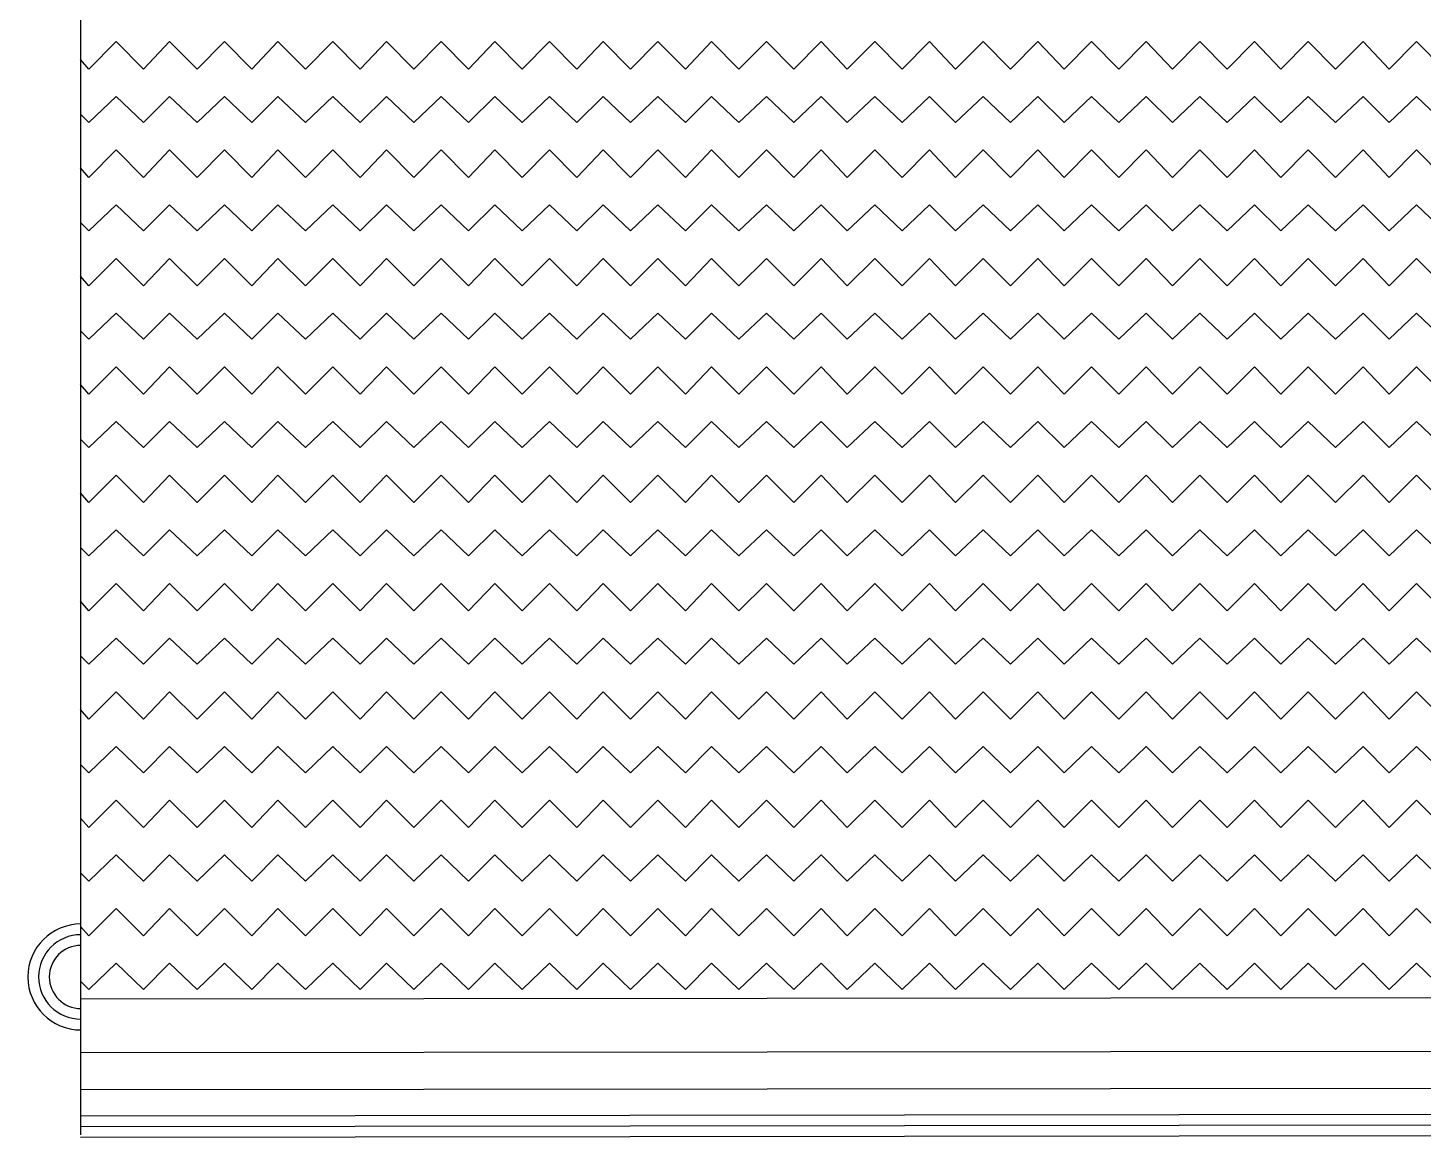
# Model space of a CAD drawing. Header units: millimetres. Extents: x 43 to 258, y 87 to 343.
# Drawn here: x 213.35 to 225.74, y 280.42 to 290.27 of the extents above; entities that cross this region are included whole.
import ezdxf

# ---------------------------------------------------------------- set-up
doc = ezdxf.new("R2010")
doc.units = ezdxf.units.MM
doc.header["$MEASUREMENT"] = 0
doc.layers.get('0').update_dxf_attribs({"linetype": 'CONTINUOUS'})

msp = doc.modelspace()

# ---------------------------------------------------------------- linework, layer by layer
at = {"color": 0, "linetype": 'Continuous', "lineweight": 25, "true_color": 0x950000}
for p, q in [((213.812, 299.731), (213.812, 280.437)), ((213.812, 281.644), (233.422, 281.665)), ((213.812, 281.167), (233.422, 281.189)), ((213.812, 280.839), (233.422, 280.86)), ((213.812, 280.606), (233.422, 280.628)), ((213.812, 280.511), (233.422, 280.532)), ((213.812, 280.416), (233.422, 280.437))]:
    msp.add_line(p, q, dxfattribs=at)
at = {"color": 0, "linetype": 'Continuous', "lineweight": 25, "true_color": 0x000008}
for p, q in [((214.129, 290.153), (213.886, 289.909)), ((214.372, 289.909), (214.129, 290.153)), ((214.605, 290.153), (214.372, 289.909)), ((214.849, 289.909), (214.605, 290.153)), ((215.092, 290.153), (214.849, 289.909)), ((215.336, 289.909), (215.092, 290.153)), ((215.568, 290.153), (215.336, 289.909)), ((215.812, 289.909), (215.568, 290.153)), ((216.055, 290.153), (215.812, 289.909)), ((216.299, 289.909), (216.055, 290.153)), ((216.531, 290.153), (216.299, 289.909)), ((216.775, 289.909), (216.531, 290.153)), ((217.018, 290.153), (216.775, 289.909)), ((217.262, 289.909), (217.018, 290.153)), ((217.495, 290.153), (217.262, 289.909)), ((217.738, 289.909), (217.495, 290.153)), ((217.981, 290.153), (217.738, 289.909)), ((218.225, 289.909), (217.981, 290.153)), ((218.458, 290.153), (218.225, 289.909)), ((218.701, 289.909), (218.458, 290.153)), ((218.944, 290.153), (218.701, 289.909)), ((219.188, 289.909), (218.944, 290.153)), ((219.421, 290.153), (219.188, 289.909)), ((219.664, 289.909), (219.421, 290.153)), ((219.908, 290.153), (219.664, 289.909)), ((220.151, 289.909), (219.908, 290.153)), ((220.394, 290.153), (220.151, 289.909)), ((220.627, 289.909), (220.394, 290.153)), ((220.871, 290.153), (220.627, 289.909)), ((221.114, 289.909), (220.871, 290.153)), ((221.357, 290.153), (221.114, 289.909)), ((221.59, 289.909), (221.357, 290.153)), ((221.834, 290.153), (221.59, 289.909)), ((222.077, 289.909), (221.834, 290.153)), ((222.321, 290.153), (222.077, 289.909)), ((222.553, 289.909), (222.321, 290.153)), ((222.797, 290.153), (222.553, 289.909)), ((223.04, 289.909), (222.797, 290.153)), ((223.284, 290.153), (223.04, 289.909)), ((223.516, 289.909), (223.284, 290.153)), ((223.76, 290.153), (223.516, 289.909)), ((224.003, 289.909), (223.76, 290.153)), ((224.247, 290.153), (224.003, 289.909)), ((224.48, 289.909), (224.247, 290.153)), ((224.723, 290.153), (224.48, 289.909)), ((224.966, 289.909), (224.723, 290.153)), ((225.21, 290.153), (224.966, 289.909)), ((225.443, 289.909), (225.21, 290.153)), ((225.686, 290.153), (225.443, 289.909)), ((225.929, 289.909), (225.686, 290.153)), ((213.886, 289.909), (213.812, 289.994)), ((214.129, 289.666), (213.886, 289.433)), ((214.372, 289.433), (214.129, 289.666)), ((214.605, 289.666), (214.372, 289.433)), ((214.849, 289.433), (214.605, 289.666)), ((215.092, 289.666), (214.849, 289.433)), ((215.336, 289.433), (215.092, 289.666)), ((215.568, 289.666), (215.336, 289.433)), ((215.812, 289.433), (215.568, 289.666)), ((216.055, 289.666), (215.812, 289.433)), ((216.299, 289.433), (216.055, 289.666)), ((216.531, 289.666), (216.299, 289.433)), ((216.775, 289.433), (216.531, 289.666)), ((217.018, 289.666), (216.775, 289.433)), ((217.262, 289.433), (217.018, 289.666)), ((217.495, 289.666), (217.262, 289.433)), ((217.738, 289.433), (217.495, 289.666)), ((217.981, 289.666), (217.738, 289.433)), ((218.225, 289.433), (217.981, 289.666)), ((218.458, 289.666), (218.225, 289.433)), ((218.701, 289.433), (218.458, 289.666)), ((218.944, 289.666), (218.701, 289.433)), ((219.188, 289.433), (218.944, 289.666)), ((219.421, 289.666), (219.188, 289.433)), ((219.664, 289.433), (219.421, 289.666)), ((219.908, 289.666), (219.664, 289.433)), ((220.151, 289.433), (219.908, 289.666)), ((220.394, 289.666), (220.151, 289.433)), ((220.627, 289.433), (220.394, 289.666)), ((220.871, 289.666), (220.627, 289.433)), ((221.114, 289.433), (220.871, 289.666)), ((221.357, 289.666), (221.114, 289.433)), ((221.59, 289.433), (221.357, 289.666)), ((221.834, 289.666), (221.59, 289.433)), ((222.077, 289.433), (221.834, 289.666)), ((222.321, 289.666), (222.077, 289.433)), ((222.553, 289.433), (222.321, 289.666)), ((222.797, 289.666), (222.553, 289.433)), ((223.04, 289.433), (222.797, 289.666)), ((223.284, 289.666), (223.04, 289.433)), ((223.516, 289.433), (223.284, 289.666)), ((223.76, 289.666), (223.516, 289.433)), ((224.003, 289.433), (223.76, 289.666)), ((224.247, 289.666), (224.003, 289.433)), ((224.48, 289.433), (224.247, 289.666)), ((224.723, 289.666), (224.48, 289.433)), ((224.966, 289.433), (224.723, 289.666)), ((225.21, 289.666), (224.966, 289.433)), ((225.443, 289.433), (225.21, 289.666)), ((225.686, 289.666), (225.443, 289.433)), ((225.929, 289.433), (225.686, 289.666)), ((213.886, 289.433), (213.812, 289.507)), ((214.129, 289.19), (213.886, 288.946)), ((214.372, 288.946), (214.129, 289.19)), ((214.605, 289.19), (214.372, 288.946)), ((214.849, 288.946), (214.605, 289.19)), ((215.092, 289.19), (214.849, 288.946)), ((215.336, 288.946), (215.092, 289.19)), ((215.568, 289.19), (215.336, 288.946)), ((215.812, 288.946), (215.568, 289.19)), ((216.055, 289.19), (215.812, 288.946)), ((216.299, 288.946), (216.055, 289.19)), ((216.531, 289.19), (216.299, 288.946)), ((216.775, 288.946), (216.531, 289.19)), ((217.018, 289.19), (216.775, 288.946)), ((217.262, 288.946), (217.018, 289.19)), ((217.495, 289.19), (217.262, 288.946)), ((217.738, 288.946), (217.495, 289.19)), ((217.981, 289.19), (217.738, 288.946)), ((218.225, 288.946), (217.981, 289.19)), ((218.458, 289.19), (218.225, 288.946)), ((218.701, 288.946), (218.458, 289.19)), ((218.944, 289.19), (218.701, 288.946)), ((219.188, 288.946), (218.944, 289.19)), ((219.421, 289.19), (219.188, 288.946)), ((219.664, 288.946), (219.421, 289.19)), ((219.908, 289.19), (219.664, 288.946)), ((220.151, 288.946), (219.908, 289.19)), ((220.394, 289.19), (220.151, 288.946)), ((220.627, 288.946), (220.394, 289.19)), ((220.871, 289.19), (220.627, 288.946)), ((221.114, 288.946), (220.871, 289.19)), ((221.357, 289.19), (221.114, 288.946)), ((221.59, 288.946), (221.357, 289.19)), ((221.834, 289.19), (221.59, 288.946)), ((222.077, 288.946), (221.834, 289.19)), ((222.321, 289.19), (222.077, 288.946)), ((222.553, 288.946), (222.321, 289.19)), ((222.797, 289.19), (222.553, 288.946)), ((223.04, 288.946), (222.797, 289.19)), ((223.284, 289.19), (223.04, 288.946)), ((223.516, 288.946), (223.284, 289.19)), ((223.76, 289.19), (223.516, 288.946)), ((224.003, 288.946), (223.76, 289.19)), ((224.247, 289.19), (224.003, 288.946)), ((224.48, 288.946), (224.247, 289.19)), ((224.723, 289.19), (224.48, 288.946)), ((224.966, 288.946), (224.723, 289.19)), ((225.21, 289.19), (224.966, 288.946)), ((225.443, 288.946), (225.21, 289.19)), ((225.686, 289.19), (225.443, 288.946)), ((225.929, 288.946), (225.686, 289.19)), ((213.886, 288.946), (213.812, 289.031)), ((214.129, 288.703), (213.886, 288.47)), ((214.372, 288.47), (214.129, 288.703)), ((214.605, 288.703), (214.372, 288.47)), ((214.849, 288.47), (214.605, 288.703)), ((215.092, 288.703), (214.849, 288.47)), ((215.336, 288.47), (215.092, 288.703)), ((215.568, 288.703), (215.336, 288.47)), ((215.812, 288.47), (215.568, 288.703)), ((216.055, 288.703), (215.812, 288.47)), ((216.299, 288.47), (216.055, 288.703)), ((216.531, 288.703), (216.299, 288.47)), ((216.775, 288.47), (216.531, 288.703)), ((217.018, 288.703), (216.775, 288.47)), ((217.262, 288.47), (217.018, 288.703)), ((217.495, 288.703), (217.262, 288.47)), ((217.738, 288.47), (217.495, 288.703)), ((217.981, 288.703), (217.738, 288.47)), ((218.225, 288.47), (217.981, 288.703)), ((218.458, 288.703), (218.225, 288.47)), ((218.701, 288.47), (218.458, 288.703)), ((218.944, 288.703), (218.701, 288.47)), ((219.188, 288.47), (218.944, 288.703)), ((219.421, 288.703), (219.188, 288.47)), ((219.664, 288.47), (219.421, 288.703)), ((219.908, 288.703), (219.664, 288.47)), ((220.151, 288.47), (219.908, 288.703)), ((220.394, 288.703), (220.151, 288.47)), ((220.627, 288.47), (220.394, 288.703)), ((220.871, 288.703), (220.627, 288.47)), ((221.114, 288.47), (220.871, 288.703)), ((221.357, 288.703), (221.114, 288.47)), ((221.59, 288.47), (221.357, 288.703)), ((221.834, 288.703), (221.59, 288.47)), ((222.077, 288.47), (221.834, 288.703)), ((222.321, 288.703), (222.077, 288.47)), ((222.553, 288.47), (222.321, 288.703)), ((222.797, 288.703), (222.553, 288.47)), ((223.04, 288.47), (222.797, 288.703)), ((223.284, 288.703), (223.04, 288.47)), ((223.516, 288.47), (223.284, 288.703)), ((223.76, 288.703), (223.516, 288.47)), ((224.003, 288.47), (223.76, 288.703)), ((224.247, 288.703), (224.003, 288.47)), ((224.48, 288.47), (224.247, 288.703)), ((224.723, 288.703), (224.48, 288.47)), ((224.966, 288.47), (224.723, 288.703)), ((225.21, 288.703), (224.966, 288.47)), ((225.443, 288.47), (225.21, 288.703)), ((225.686, 288.703), (225.443, 288.47)), ((225.929, 288.47), (225.686, 288.703)), ((213.886, 288.47), (213.812, 288.544)), ((214.129, 288.226), (213.886, 287.983)), ((214.372, 287.983), (214.129, 288.226)), ((214.605, 288.226), (214.372, 287.983)), ((214.849, 287.983), (214.605, 288.226)), ((215.092, 288.226), (214.849, 287.983)), ((215.336, 287.983), (215.092, 288.226)), ((215.568, 288.226), (215.336, 287.983)), ((215.812, 287.983), (215.568, 288.226)), ((216.055, 288.226), (215.812, 287.983)), ((216.299, 287.983), (216.055, 288.226)), ((216.531, 288.226), (216.299, 287.983)), ((216.775, 287.983), (216.531, 288.226)), ((217.018, 288.226), (216.775, 287.983)), ((217.262, 287.983), (217.018, 288.226)), ((217.495, 288.226), (217.262, 287.983)), ((217.738, 287.983), (217.495, 288.226)), ((217.981, 288.226), (217.738, 287.983)), ((218.225, 287.983), (217.981, 288.226)), ((218.458, 288.226), (218.225, 287.983)), ((218.701, 287.983), (218.458, 288.226)), ((218.944, 288.226), (218.701, 287.983)), ((219.188, 287.983), (218.944, 288.226)), ((219.421, 288.226), (219.188, 287.983)), ((219.664, 287.983), (219.421, 288.226)), ((219.908, 288.226), (219.664, 287.983)), ((220.151, 287.983), (219.908, 288.226)), ((220.394, 288.226), (220.151, 287.983)), ((220.627, 287.983), (220.394, 288.226)), ((220.871, 288.226), (220.627, 287.983)), ((221.114, 287.983), (220.871, 288.226)), ((221.357, 288.226), (221.114, 287.983)), ((221.59, 287.983), (221.357, 288.226)), ((221.834, 288.226), (221.59, 287.983)), ((222.077, 287.983), (221.834, 288.226)), ((222.321, 288.226), (222.077, 287.983)), ((222.553, 287.983), (222.321, 288.226)), ((222.797, 288.226), (222.553, 287.983)), ((223.04, 287.983), (222.797, 288.226)), ((223.284, 288.226), (223.04, 287.983)), ((223.516, 287.983), (223.284, 288.226)), ((223.76, 288.226), (223.516, 287.983)), ((224.003, 287.983), (223.76, 288.226)), ((224.247, 288.226), (224.003, 287.983)), ((224.48, 287.983), (224.247, 288.226)), ((224.723, 288.226), (224.48, 287.983)), ((224.966, 287.983), (224.723, 288.226)), ((225.21, 288.226), (224.966, 287.983)), ((225.443, 287.983), (225.21, 288.226)), ((225.686, 288.226), (225.443, 287.983)), ((225.929, 287.983), (225.686, 288.226)), ((213.886, 287.983), (213.812, 288.068)), ((214.129, 287.74), (213.886, 287.507)), ((214.372, 287.507), (214.129, 287.74)), ((214.605, 287.74), (214.372, 287.507)), ((214.849, 287.507), (214.605, 287.74)), ((215.092, 287.74), (214.849, 287.507)), ((215.336, 287.507), (215.092, 287.74)), ((215.568, 287.74), (215.336, 287.507)), ((215.812, 287.507), (215.568, 287.74)), ((216.055, 287.74), (215.812, 287.507)), ((216.299, 287.507), (216.055, 287.74)), ((216.531, 287.74), (216.299, 287.507)), ((216.775, 287.507), (216.531, 287.74)), ((217.018, 287.74), (216.775, 287.507)), ((217.262, 287.507), (217.018, 287.74)), ((217.495, 287.74), (217.262, 287.507)), ((217.738, 287.507), (217.495, 287.74)), ((217.981, 287.74), (217.738, 287.507)), ((218.225, 287.507), (217.981, 287.74)), ((218.458, 287.74), (218.225, 287.507)), ((218.701, 287.507), (218.458, 287.74)), ((218.944, 287.74), (218.701, 287.507)), ((219.188, 287.507), (218.944, 287.74)), ((219.421, 287.74), (219.188, 287.507)), ((219.664, 287.507), (219.421, 287.74)), ((219.908, 287.74), (219.664, 287.507)), ((220.151, 287.507), (219.908, 287.74)), ((220.394, 287.74), (220.151, 287.507)), ((220.627, 287.507), (220.394, 287.74)), ((220.871, 287.74), (220.627, 287.507)), ((221.114, 287.507), (220.871, 287.74)), ((221.357, 287.74), (221.114, 287.507)), ((221.59, 287.507), (221.357, 287.74)), ((221.834, 287.74), (221.59, 287.507)), ((222.077, 287.507), (221.834, 287.74)), ((222.321, 287.74), (222.077, 287.507)), ((222.553, 287.507), (222.321, 287.74)), ((222.797, 287.74), (222.553, 287.507)), ((223.04, 287.507), (222.797, 287.74)), ((223.284, 287.74), (223.04, 287.507)), ((223.516, 287.507), (223.284, 287.74)), ((223.76, 287.74), (223.516, 287.507)), ((224.003, 287.507), (223.76, 287.74)), ((224.247, 287.74), (224.003, 287.507)), ((224.48, 287.507), (224.247, 287.74)), ((224.723, 287.74), (224.48, 287.507)), ((224.966, 287.507), (224.723, 287.74)), ((225.21, 287.74), (224.966, 287.507)), ((225.443, 287.507), (225.21, 287.74)), ((225.686, 287.74), (225.443, 287.507)), ((225.929, 287.507), (225.686, 287.74)), ((213.886, 287.507), (213.812, 287.581)), ((214.129, 287.263), (213.886, 287.02)), ((214.372, 287.02), (214.129, 287.263)), ((214.605, 287.263), (214.372, 287.02)), ((214.849, 287.02), (214.605, 287.263)), ((215.092, 287.263), (214.849, 287.02)), ((215.336, 287.02), (215.092, 287.263)), ((215.568, 287.263), (215.336, 287.02)), ((215.812, 287.02), (215.568, 287.263)), ((216.055, 287.263), (215.812, 287.02)), ((216.299, 287.02), (216.055, 287.263)), ((216.531, 287.263), (216.299, 287.02)), ((216.775, 287.02), (216.531, 287.263)), ((217.018, 287.263), (216.775, 287.02)), ((217.262, 287.02), (217.018, 287.263)), ((217.495, 287.263), (217.262, 287.02)), ((217.738, 287.02), (217.495, 287.263)), ((217.981, 287.263), (217.738, 287.02)), ((218.225, 287.02), (217.981, 287.263)), ((218.458, 287.263), (218.225, 287.02)), ((218.701, 287.02), (218.458, 287.263)), ((218.944, 287.263), (218.701, 287.02)), ((219.188, 287.02), (218.944, 287.263)), ((219.421, 287.263), (219.188, 287.02)), ((219.664, 287.02), (219.421, 287.263)), ((219.908, 287.263), (219.664, 287.02)), ((220.151, 287.02), (219.908, 287.263)), ((220.394, 287.263), (220.151, 287.02)), ((220.627, 287.02), (220.394, 287.263)), ((220.871, 287.263), (220.627, 287.02)), ((221.114, 287.02), (220.871, 287.263)), ((221.357, 287.263), (221.114, 287.02)), ((221.59, 287.02), (221.357, 287.263)), ((221.834, 287.263), (221.59, 287.02)), ((222.077, 287.02), (221.834, 287.263)), ((222.321, 287.263), (222.077, 287.02)), ((222.553, 287.02), (222.321, 287.263)), ((222.797, 287.263), (222.553, 287.02)), ((223.04, 287.02), (222.797, 287.263)), ((223.284, 287.263), (223.04, 287.02)), ((223.516, 287.02), (223.284, 287.263)), ((223.76, 287.263), (223.516, 287.02)), ((224.003, 287.02), (223.76, 287.263)), ((224.247, 287.263), (224.003, 287.02)), ((224.48, 287.02), (224.247, 287.263)), ((224.723, 287.263), (224.48, 287.02)), ((224.966, 287.02), (224.723, 287.263)), ((225.21, 287.263), (224.966, 287.02)), ((225.443, 287.02), (225.21, 287.263)), ((225.686, 287.263), (225.443, 287.02)), ((225.929, 287.02), (225.686, 287.263)), ((213.886, 287.02), (213.812, 287.105)), ((214.129, 286.777), (213.886, 286.544)), ((214.372, 286.544), (214.129, 286.777)), ((214.605, 286.777), (214.372, 286.544)), ((214.849, 286.544), (214.605, 286.777)), ((215.092, 286.777), (214.849, 286.544)), ((215.336, 286.544), (215.092, 286.777)), ((215.568, 286.777), (215.336, 286.544)), ((215.812, 286.544), (215.568, 286.777)), ((216.055, 286.777), (215.812, 286.544)), ((216.299, 286.544), (216.055, 286.777)), ((216.531, 286.777), (216.299, 286.544)), ((216.775, 286.544), (216.531, 286.777)), ((217.018, 286.777), (216.775, 286.544)), ((217.262, 286.544), (217.018, 286.777)), ((217.495, 286.777), (217.262, 286.544)), ((217.738, 286.544), (217.495, 286.777)), ((217.981, 286.777), (217.738, 286.544)), ((218.225, 286.544), (217.981, 286.777)), ((218.458, 286.777), (218.225, 286.544)), ((218.701, 286.544), (218.458, 286.777)), ((218.944, 286.777), (218.701, 286.544)), ((219.188, 286.544), (218.944, 286.777)), ((219.421, 286.777), (219.188, 286.544)), ((219.664, 286.544), (219.421, 286.777)), ((219.908, 286.777), (219.664, 286.544)), ((220.151, 286.544), (219.908, 286.777)), ((220.394, 286.777), (220.151, 286.544)), ((220.627, 286.544), (220.394, 286.777)), ((220.871, 286.777), (220.627, 286.544)), ((221.114, 286.544), (220.871, 286.777)), ((221.357, 286.777), (221.114, 286.544)), ((221.59, 286.544), (221.357, 286.777)), ((221.834, 286.777), (221.59, 286.544)), ((222.077, 286.544), (221.834, 286.777)), ((222.321, 286.777), (222.077, 286.544)), ((222.553, 286.544), (222.321, 286.777)), ((222.797, 286.777), (222.553, 286.544)), ((223.04, 286.544), (222.797, 286.777)), ((223.284, 286.777), (223.04, 286.544)), ((223.516, 286.544), (223.284, 286.777)), ((223.76, 286.777), (223.516, 286.544)), ((224.003, 286.544), (223.76, 286.777)), ((224.247, 286.777), (224.003, 286.544)), ((224.48, 286.544), (224.247, 286.777)), ((224.723, 286.777), (224.48, 286.544)), ((224.966, 286.544), (224.723, 286.777)), ((225.21, 286.777), (224.966, 286.544)), ((225.443, 286.544), (225.21, 286.777)), ((225.686, 286.777), (225.443, 286.544)), ((225.929, 286.544), (225.686, 286.777)), ((213.886, 286.544), (213.812, 286.618)), ((214.129, 286.3), (213.886, 286.057)), ((214.372, 286.057), (214.129, 286.3)), ((214.605, 286.3), (214.372, 286.057)), ((214.849, 286.057), (214.605, 286.3)), ((215.092, 286.3), (214.849, 286.057)), ((215.336, 286.057), (215.092, 286.3)), ((215.568, 286.3), (215.336, 286.057)), ((215.812, 286.057), (215.568, 286.3)), ((216.055, 286.3), (215.812, 286.057)), ((216.299, 286.057), (216.055, 286.3)), ((216.531, 286.3), (216.299, 286.057)), ((216.775, 286.057), (216.531, 286.3)), ((217.018, 286.3), (216.775, 286.057)), ((217.262, 286.057), (217.018, 286.3)), ((217.495, 286.3), (217.262, 286.057)), ((217.738, 286.057), (217.495, 286.3)), ((217.981, 286.3), (217.738, 286.057)), ((218.225, 286.057), (217.981, 286.3)), ((218.458, 286.3), (218.225, 286.057)), ((218.701, 286.057), (218.458, 286.3)), ((218.944, 286.3), (218.701, 286.057)), ((219.188, 286.057), (218.944, 286.3)), ((219.421, 286.3), (219.188, 286.057)), ((219.664, 286.057), (219.421, 286.3)), ((219.908, 286.3), (219.664, 286.057)), ((220.151, 286.057), (219.908, 286.3)), ((220.394, 286.3), (220.151, 286.057)), ((220.627, 286.057), (220.394, 286.3)), ((220.871, 286.3), (220.627, 286.057)), ((221.114, 286.057), (220.871, 286.3)), ((221.357, 286.3), (221.114, 286.057)), ((221.59, 286.057), (221.357, 286.3)), ((221.834, 286.3), (221.59, 286.057)), ((222.077, 286.057), (221.834, 286.3)), ((222.321, 286.3), (222.077, 286.057)), ((222.553, 286.057), (222.321, 286.3)), ((222.797, 286.3), (222.553, 286.057)), ((223.04, 286.057), (222.797, 286.3)), ((223.284, 286.3), (223.04, 286.057)), ((223.516, 286.057), (223.284, 286.3)), ((223.76, 286.3), (223.516, 286.057)), ((224.003, 286.057), (223.76, 286.3)), ((224.247, 286.3), (224.003, 286.057)), ((224.48, 286.057), (224.247, 286.3)), ((224.723, 286.3), (224.48, 286.057)), ((224.966, 286.057), (224.723, 286.3)), ((225.21, 286.3), (224.966, 286.057)), ((225.443, 286.057), (225.21, 286.3)), ((225.686, 286.3), (225.443, 286.057)), ((225.929, 286.057), (225.686, 286.3)), ((213.886, 286.057), (213.812, 286.142)), ((214.129, 285.813), (213.886, 285.581)), ((214.372, 285.581), (214.129, 285.813)), ((214.605, 285.813), (214.372, 285.581)), ((214.849, 285.581), (214.605, 285.813)), ((215.092, 285.813), (214.849, 285.581)), ((215.336, 285.581), (215.092, 285.813)), ((215.568, 285.813), (215.336, 285.581)), ((215.812, 285.581), (215.568, 285.813)), ((216.055, 285.813), (215.812, 285.581)), ((216.299, 285.581), (216.055, 285.813)), ((216.531, 285.813), (216.299, 285.581)), ((216.775, 285.581), (216.531, 285.813)), ((217.018, 285.813), (216.775, 285.581)), ((217.262, 285.581), (217.018, 285.813)), ((217.495, 285.813), (217.262, 285.581)), ((217.738, 285.581), (217.495, 285.813)), ((217.981, 285.813), (217.738, 285.581)), ((218.225, 285.581), (217.981, 285.813)), ((218.458, 285.813), (218.225, 285.581)), ((218.701, 285.581), (218.458, 285.813)), ((218.944, 285.813), (218.701, 285.581)), ((219.188, 285.581), (218.944, 285.813)), ((219.421, 285.813), (219.188, 285.581)), ((219.664, 285.581), (219.421, 285.813)), ((219.908, 285.813), (219.664, 285.581)), ((220.151, 285.581), (219.908, 285.813)), ((220.394, 285.813), (220.151, 285.581)), ((220.627, 285.581), (220.394, 285.813)), ((220.871, 285.813), (220.627, 285.581)), ((221.114, 285.581), (220.871, 285.813)), ((221.357, 285.813), (221.114, 285.581)), ((221.59, 285.581), (221.357, 285.813)), ((221.834, 285.813), (221.59, 285.581)), ((222.077, 285.581), (221.834, 285.813)), ((222.321, 285.813), (222.077, 285.581)), ((222.553, 285.581), (222.321, 285.813)), ((222.797, 285.813), (222.553, 285.581)), ((223.04, 285.581), (222.797, 285.813)), ((223.284, 285.813), (223.04, 285.581)), ((223.516, 285.581), (223.284, 285.813)), ((223.76, 285.813), (223.516, 285.581)), ((224.003, 285.581), (223.76, 285.813)), ((224.247, 285.813), (224.003, 285.581)), ((224.48, 285.581), (224.247, 285.813)), ((224.723, 285.813), (224.48, 285.581)), ((224.966, 285.581), (224.723, 285.813)), ((225.21, 285.813), (224.966, 285.581)), ((225.443, 285.581), (225.21, 285.813)), ((225.686, 285.813), (225.443, 285.581)), ((225.929, 285.581), (225.686, 285.813)), ((213.886, 285.581), (213.812, 285.655)), ((214.129, 285.337), (213.886, 285.094)), ((214.372, 285.094), (214.129, 285.337)), ((214.605, 285.337), (214.372, 285.094)), ((214.849, 285.094), (214.605, 285.337)), ((215.092, 285.337), (214.849, 285.094)), ((215.336, 285.094), (215.092, 285.337)), ((215.568, 285.337), (215.336, 285.094)), ((215.812, 285.094), (215.568, 285.337)), ((216.055, 285.337), (215.812, 285.094)), ((216.299, 285.094), (216.055, 285.337)), ((216.531, 285.337), (216.299, 285.094)), ((216.775, 285.094), (216.531, 285.337)), ((217.018, 285.337), (216.775, 285.094)), ((217.262, 285.094), (217.018, 285.337)), ((217.495, 285.337), (217.262, 285.094)), ((217.738, 285.094), (217.495, 285.337)), ((217.981, 285.337), (217.738, 285.094)), ((218.225, 285.094), (217.981, 285.337)), ((218.458, 285.337), (218.225, 285.094)), ((218.701, 285.094), (218.458, 285.337)), ((218.944, 285.337), (218.701, 285.094)), ((219.188, 285.094), (218.944, 285.337)), ((219.421, 285.337), (219.188, 285.094)), ((219.664, 285.094), (219.421, 285.337)), ((219.908, 285.337), (219.664, 285.094)), ((220.151, 285.094), (219.908, 285.337)), ((220.394, 285.337), (220.151, 285.094)), ((220.627, 285.094), (220.394, 285.337)), ((220.871, 285.337), (220.627, 285.094)), ((221.114, 285.094), (220.871, 285.337)), ((221.357, 285.337), (221.114, 285.094)), ((221.59, 285.094), (221.357, 285.337)), ((221.834, 285.337), (221.59, 285.094)), ((222.077, 285.094), (221.834, 285.337)), ((222.321, 285.337), (222.077, 285.094)), ((222.553, 285.094), (222.321, 285.337)), ((222.797, 285.337), (222.553, 285.094)), ((223.04, 285.094), (222.797, 285.337)), ((223.284, 285.337), (223.04, 285.094)), ((223.516, 285.094), (223.284, 285.337)), ((223.76, 285.337), (223.516, 285.094)), ((224.003, 285.094), (223.76, 285.337)), ((224.247, 285.337), (224.003, 285.094)), ((224.48, 285.094), (224.247, 285.337)), ((224.723, 285.337), (224.48, 285.094)), ((224.966, 285.094), (224.723, 285.337)), ((225.21, 285.337), (224.966, 285.094)), ((225.443, 285.094), (225.21, 285.337)), ((225.686, 285.337), (225.443, 285.094)), ((225.929, 285.094), (225.686, 285.337)), ((213.886, 285.094), (213.812, 285.178)), ((214.129, 284.85), (213.886, 284.618)), ((214.372, 284.618), (214.129, 284.85)), ((214.605, 284.85), (214.372, 284.618)), ((214.849, 284.618), (214.605, 284.85)), ((215.092, 284.85), (214.849, 284.618)), ((215.336, 284.618), (215.092, 284.85)), ((215.568, 284.85), (215.336, 284.618)), ((215.812, 284.618), (215.568, 284.85)), ((216.055, 284.85), (215.812, 284.618)), ((216.299, 284.618), (216.055, 284.85)), ((216.531, 284.85), (216.299, 284.618)), ((216.775, 284.618), (216.531, 284.85)), ((217.018, 284.85), (216.775, 284.618)), ((217.262, 284.618), (217.018, 284.85)), ((217.495, 284.85), (217.262, 284.618)), ((217.738, 284.618), (217.495, 284.85)), ((217.981, 284.85), (217.738, 284.618)), ((218.225, 284.618), (217.981, 284.85)), ((218.458, 284.85), (218.225, 284.618)), ((218.701, 284.618), (218.458, 284.85)), ((218.944, 284.85), (218.701, 284.618)), ((219.188, 284.618), (218.944, 284.85)), ((219.421, 284.85), (219.188, 284.618)), ((219.664, 284.618), (219.421, 284.85)), ((219.908, 284.85), (219.664, 284.618)), ((220.151, 284.618), (219.908, 284.85)), ((220.394, 284.85), (220.151, 284.618)), ((220.627, 284.618), (220.394, 284.85)), ((220.871, 284.85), (220.627, 284.618)), ((221.114, 284.618), (220.871, 284.85)), ((221.357, 284.85), (221.114, 284.618)), ((221.59, 284.618), (221.357, 284.85)), ((221.834, 284.85), (221.59, 284.618)), ((222.077, 284.618), (221.834, 284.85)), ((222.321, 284.85), (222.077, 284.618)), ((222.553, 284.618), (222.321, 284.85)), ((222.797, 284.85), (222.553, 284.618)), ((223.04, 284.618), (222.797, 284.85)), ((223.284, 284.85), (223.04, 284.618)), ((223.516, 284.618), (223.284, 284.85)), ((223.76, 284.85), (223.516, 284.618)), ((224.003, 284.618), (223.76, 284.85)), ((224.247, 284.85), (224.003, 284.618)), ((224.48, 284.618), (224.247, 284.85)), ((224.723, 284.85), (224.48, 284.618)), ((224.966, 284.618), (224.723, 284.85)), ((225.21, 284.85), (224.966, 284.618)), ((225.443, 284.618), (225.21, 284.85)), ((225.686, 284.85), (225.443, 284.618)), ((225.929, 284.618), (225.686, 284.85)), ((213.886, 284.618), (213.812, 284.692)), ((214.129, 284.374), (213.886, 284.131)), ((214.372, 284.131), (214.129, 284.374)), ((214.605, 284.374), (214.372, 284.131)), ((214.849, 284.131), (214.605, 284.374)), ((215.092, 284.374), (214.849, 284.131)), ((215.336, 284.131), (215.092, 284.374)), ((215.568, 284.374), (215.336, 284.131)), ((215.812, 284.131), (215.568, 284.374)), ((216.055, 284.374), (215.812, 284.131)), ((216.299, 284.131), (216.055, 284.374)), ((216.531, 284.374), (216.299, 284.131)), ((216.775, 284.131), (216.531, 284.374)), ((217.018, 284.374), (216.775, 284.131)), ((217.262, 284.131), (217.018, 284.374)), ((217.495, 284.374), (217.262, 284.131)), ((217.738, 284.131), (217.495, 284.374)), ((217.981, 284.374), (217.738, 284.131)), ((218.225, 284.131), (217.981, 284.374)), ((218.458, 284.374), (218.225, 284.131)), ((218.701, 284.131), (218.458, 284.374)), ((218.944, 284.374), (218.701, 284.131)), ((219.188, 284.131), (218.944, 284.374)), ((219.421, 284.374), (219.188, 284.131)), ((219.664, 284.131), (219.421, 284.374)), ((219.908, 284.374), (219.664, 284.131)), ((220.151, 284.131), (219.908, 284.374)), ((220.394, 284.374), (220.151, 284.131)), ((220.627, 284.131), (220.394, 284.374)), ((220.871, 284.374), (220.627, 284.131)), ((221.114, 284.131), (220.871, 284.374)), ((221.357, 284.374), (221.114, 284.131)), ((221.59, 284.131), (221.357, 284.374)), ((221.834, 284.374), (221.59, 284.131)), ((222.077, 284.131), (221.834, 284.374)), ((222.321, 284.374), (222.077, 284.131)), ((222.553, 284.131), (222.321, 284.374)), ((222.797, 284.374), (222.553, 284.131)), ((223.04, 284.131), (222.797, 284.374)), ((223.284, 284.374), (223.04, 284.131)), ((223.516, 284.131), (223.284, 284.374)), ((223.76, 284.374), (223.516, 284.131)), ((224.003, 284.131), (223.76, 284.374)), ((224.247, 284.374), (224.003, 284.131)), ((224.48, 284.131), (224.247, 284.374)), ((224.723, 284.374), (224.48, 284.131)), ((224.966, 284.131), (224.723, 284.374)), ((225.21, 284.374), (224.966, 284.131)), ((225.443, 284.131), (225.21, 284.374)), ((225.686, 284.374), (225.443, 284.131)), ((225.929, 284.131), (225.686, 284.374)), ((213.886, 284.131), (213.812, 284.215)), ((214.129, 283.887), (213.886, 283.654)), ((214.372, 283.654), (214.129, 283.887)), ((214.605, 283.887), (214.372, 283.654)), ((214.849, 283.654), (214.605, 283.887)), ((215.092, 283.887), (214.849, 283.654)), ((215.336, 283.654), (215.092, 283.887)), ((215.568, 283.887), (215.336, 283.654)), ((215.812, 283.654), (215.568, 283.887)), ((216.055, 283.887), (215.812, 283.654)), ((216.299, 283.654), (216.055, 283.887)), ((216.531, 283.887), (216.299, 283.654)), ((216.775, 283.654), (216.531, 283.887)), ((217.018, 283.887), (216.775, 283.654)), ((217.262, 283.654), (217.018, 283.887)), ((217.495, 283.887), (217.262, 283.654)), ((217.738, 283.654), (217.495, 283.887)), ((217.981, 283.887), (217.738, 283.654)), ((218.225, 283.654), (217.981, 283.887)), ((218.458, 283.887), (218.225, 283.654)), ((218.701, 283.654), (218.458, 283.887)), ((218.944, 283.887), (218.701, 283.654)), ((219.188, 283.654), (218.944, 283.887)), ((219.421, 283.887), (219.188, 283.654)), ((219.664, 283.654), (219.421, 283.887)), ((219.908, 283.887), (219.664, 283.654)), ((220.151, 283.654), (219.908, 283.887)), ((220.394, 283.887), (220.151, 283.654)), ((220.627, 283.654), (220.394, 283.887)), ((220.871, 283.887), (220.627, 283.654)), ((221.114, 283.654), (220.871, 283.887)), ((221.357, 283.887), (221.114, 283.654)), ((221.59, 283.654), (221.357, 283.887)), ((221.834, 283.887), (221.59, 283.654)), ((222.077, 283.654), (221.834, 283.887)), ((222.321, 283.887), (222.077, 283.654)), ((222.553, 283.654), (222.321, 283.887)), ((222.797, 283.887), (222.553, 283.654)), ((223.04, 283.654), (222.797, 283.887)), ((223.284, 283.887), (223.04, 283.654)), ((223.516, 283.654), (223.284, 283.887)), ((223.76, 283.887), (223.516, 283.654)), ((224.003, 283.654), (223.76, 283.887)), ((224.247, 283.887), (224.003, 283.654)), ((224.48, 283.654), (224.247, 283.887)), ((224.723, 283.887), (224.48, 283.654)), ((224.966, 283.654), (224.723, 283.887)), ((225.21, 283.887), (224.966, 283.654)), ((225.443, 283.654), (225.21, 283.887)), ((225.686, 283.887), (225.443, 283.654)), ((225.929, 283.654), (225.686, 283.887)), ((213.886, 283.654), (213.812, 283.729)), ((214.129, 283.411), (213.886, 283.168)), ((214.372, 283.168), (214.129, 283.411)), ((214.605, 283.411), (214.372, 283.168)), ((214.849, 283.168), (214.605, 283.411)), ((215.092, 283.411), (214.849, 283.168)), ((215.336, 283.168), (215.092, 283.411)), ((215.568, 283.411), (215.336, 283.168)), ((215.812, 283.168), (215.568, 283.411)), ((216.055, 283.411), (215.812, 283.168)), ((216.299, 283.168), (216.055, 283.411)), ((216.531, 283.411), (216.299, 283.168)), ((216.775, 283.168), (216.531, 283.411)), ((217.018, 283.411), (216.775, 283.168)), ((217.262, 283.168), (217.018, 283.411)), ((217.495, 283.411), (217.262, 283.168)), ((217.738, 283.168), (217.495, 283.411)), ((217.981, 283.411), (217.738, 283.168)), ((218.225, 283.168), (217.981, 283.411)), ((218.458, 283.411), (218.225, 283.168)), ((218.701, 283.168), (218.458, 283.411)), ((218.944, 283.411), (218.701, 283.168)), ((219.188, 283.168), (218.944, 283.411)), ((219.421, 283.411), (219.188, 283.168)), ((219.664, 283.168), (219.421, 283.411)), ((219.908, 283.411), (219.664, 283.168)), ((220.151, 283.168), (219.908, 283.411)), ((220.394, 283.411), (220.151, 283.168)), ((220.627, 283.168), (220.394, 283.411)), ((220.871, 283.411), (220.627, 283.168)), ((221.114, 283.168), (220.871, 283.411)), ((221.357, 283.411), (221.114, 283.168)), ((221.59, 283.168), (221.357, 283.411)), ((221.834, 283.411), (221.59, 283.168)), ((222.077, 283.168), (221.834, 283.411)), ((222.321, 283.411), (222.077, 283.168)), ((222.553, 283.168), (222.321, 283.411)), ((222.797, 283.411), (222.553, 283.168)), ((223.04, 283.168), (222.797, 283.411)), ((223.284, 283.411), (223.04, 283.168)), ((223.516, 283.168), (223.284, 283.411)), ((223.76, 283.411), (223.516, 283.168)), ((224.003, 283.168), (223.76, 283.411)), ((224.247, 283.411), (224.003, 283.168)), ((224.48, 283.168), (224.247, 283.411)), ((224.723, 283.411), (224.48, 283.168)), ((224.966, 283.168), (224.723, 283.411)), ((225.21, 283.411), (224.966, 283.168)), ((225.443, 283.168), (225.21, 283.411)), ((225.686, 283.411), (225.443, 283.168)), ((225.929, 283.168), (225.686, 283.411)), ((213.886, 283.168), (213.812, 283.252)), ((214.129, 282.924), (213.886, 282.691)), ((214.372, 282.691), (214.129, 282.924)), ((214.605, 282.924), (214.372, 282.691)), ((214.849, 282.691), (214.605, 282.924)), ((215.092, 282.924), (214.849, 282.691)), ((215.336, 282.691), (215.092, 282.924)), ((215.568, 282.924), (215.336, 282.691)), ((215.812, 282.691), (215.568, 282.924)), ((216.055, 282.924), (215.812, 282.691)), ((216.299, 282.691), (216.055, 282.924)), ((216.531, 282.924), (216.299, 282.691)), ((216.775, 282.691), (216.531, 282.924)), ((217.018, 282.924), (216.775, 282.691)), ((217.262, 282.691), (217.018, 282.924)), ((217.495, 282.924), (217.262, 282.691)), ((217.738, 282.691), (217.495, 282.924)), ((217.981, 282.924), (217.738, 282.691)), ((218.225, 282.691), (217.981, 282.924)), ((218.458, 282.924), (218.225, 282.691)), ((218.701, 282.691), (218.458, 282.924)), ((218.944, 282.924), (218.701, 282.691)), ((219.188, 282.691), (218.944, 282.924)), ((219.421, 282.924), (219.188, 282.691)), ((219.664, 282.691), (219.421, 282.924)), ((219.908, 282.924), (219.664, 282.691)), ((220.151, 282.691), (219.908, 282.924)), ((220.394, 282.924), (220.151, 282.691)), ((220.627, 282.691), (220.394, 282.924)), ((220.871, 282.924), (220.627, 282.691)), ((221.114, 282.691), (220.871, 282.924)), ((221.357, 282.924), (221.114, 282.691)), ((221.59, 282.691), (221.357, 282.924)), ((221.834, 282.924), (221.59, 282.691)), ((222.077, 282.691), (221.834, 282.924)), ((222.321, 282.924), (222.077, 282.691)), ((222.553, 282.691), (222.321, 282.924)), ((222.797, 282.924), (222.553, 282.691)), ((223.04, 282.691), (222.797, 282.924)), ((223.284, 282.924), (223.04, 282.691)), ((223.516, 282.691), (223.284, 282.924)), ((223.76, 282.924), (223.516, 282.691)), ((224.003, 282.691), (223.76, 282.924)), ((224.247, 282.924), (224.003, 282.691)), ((224.48, 282.691), (224.247, 282.924)), ((224.723, 282.924), (224.48, 282.691)), ((224.966, 282.691), (224.723, 282.924)), ((225.21, 282.924), (224.966, 282.691)), ((225.443, 282.691), (225.21, 282.924)), ((225.686, 282.924), (225.443, 282.691)), ((225.929, 282.691), (225.686, 282.924)), ((213.886, 282.691), (213.812, 282.765)), ((214.129, 282.448), (213.886, 282.205)), ((214.372, 282.205), (214.129, 282.448)), ((214.605, 282.448), (214.372, 282.205)), ((214.849, 282.205), (214.605, 282.448)), ((215.092, 282.448), (214.849, 282.205)), ((215.336, 282.205), (215.092, 282.448)), ((215.568, 282.448), (215.336, 282.205)), ((215.812, 282.205), (215.568, 282.448)), ((216.055, 282.448), (215.812, 282.205)), ((216.299, 282.205), (216.055, 282.448)), ((216.531, 282.448), (216.299, 282.205)), ((216.775, 282.205), (216.531, 282.448)), ((217.018, 282.448), (216.775, 282.205)), ((217.262, 282.205), (217.018, 282.448)), ((217.495, 282.448), (217.262, 282.205)), ((217.738, 282.205), (217.495, 282.448)), ((217.981, 282.448), (217.738, 282.205)), ((218.225, 282.205), (217.981, 282.448)), ((218.458, 282.448), (218.225, 282.205)), ((218.701, 282.205), (218.458, 282.448)), ((218.944, 282.448), (218.701, 282.205)), ((219.188, 282.205), (218.944, 282.448)), ((219.421, 282.448), (219.188, 282.205)), ((219.664, 282.205), (219.421, 282.448)), ((219.908, 282.448), (219.664, 282.205)), ((220.151, 282.205), (219.908, 282.448)), ((220.394, 282.448), (220.151, 282.205)), ((220.627, 282.205), (220.394, 282.448)), ((220.871, 282.448), (220.627, 282.205)), ((221.114, 282.205), (220.871, 282.448)), ((221.357, 282.448), (221.114, 282.205)), ((221.59, 282.205), (221.357, 282.448)), ((221.834, 282.448), (221.59, 282.205)), ((222.077, 282.205), (221.834, 282.448)), ((222.321, 282.448), (222.077, 282.205)), ((222.553, 282.205), (222.321, 282.448)), ((222.797, 282.448), (222.553, 282.205)), ((223.04, 282.205), (222.797, 282.448)), ((223.284, 282.448), (223.04, 282.205)), ((223.516, 282.205), (223.284, 282.448)), ((223.76, 282.448), (223.516, 282.205)), ((224.003, 282.205), (223.76, 282.448)), ((224.247, 282.448), (224.003, 282.205)), ((224.48, 282.205), (224.247, 282.448)), ((224.723, 282.448), (224.48, 282.205)), ((224.966, 282.205), (224.723, 282.448)), ((225.21, 282.448), (224.966, 282.205)), ((225.443, 282.205), (225.21, 282.448)), ((225.686, 282.448), (225.443, 282.205)), ((225.929, 282.205), (225.686, 282.448)), ((213.886, 282.205), (213.812, 282.289)), ((214.129, 281.961), (213.886, 281.728)), ((214.372, 281.728), (214.129, 281.961)), ((214.605, 281.961), (214.372, 281.728)), ((214.849, 281.728), (214.605, 281.961)), ((215.092, 281.961), (214.849, 281.728)), ((215.336, 281.728), (215.092, 281.961)), ((215.568, 281.961), (215.336, 281.728)), ((215.812, 281.728), (215.568, 281.961)), ((216.055, 281.961), (215.812, 281.728)), ((216.299, 281.728), (216.055, 281.961)), ((216.531, 281.961), (216.299, 281.728)), ((216.775, 281.728), (216.531, 281.961)), ((217.018, 281.961), (216.775, 281.728)), ((217.262, 281.728), (217.018, 281.961)), ((217.495, 281.961), (217.262, 281.728)), ((217.738, 281.728), (217.495, 281.961)), ((217.981, 281.961), (217.738, 281.728)), ((218.225, 281.728), (217.981, 281.961)), ((218.458, 281.961), (218.225, 281.728)), ((218.701, 281.728), (218.458, 281.961)), ((218.944, 281.961), (218.701, 281.728)), ((219.188, 281.728), (218.944, 281.961)), ((219.421, 281.961), (219.188, 281.728)), ((219.664, 281.728), (219.421, 281.961)), ((219.908, 281.961), (219.664, 281.728)), ((220.151, 281.728), (219.908, 281.961)), ((220.394, 281.961), (220.151, 281.728)), ((220.627, 281.728), (220.394, 281.961)), ((220.871, 281.961), (220.627, 281.728)), ((221.114, 281.728), (220.871, 281.961)), ((221.357, 281.961), (221.114, 281.728)), ((221.59, 281.728), (221.357, 281.961)), ((221.834, 281.961), (221.59, 281.728)), ((222.077, 281.728), (221.834, 281.961)), ((222.321, 281.961), (222.077, 281.728)), ((222.553, 281.728), (222.321, 281.961)), ((222.797, 281.961), (222.553, 281.728)), ((223.04, 281.728), (222.797, 281.961)), ((223.284, 281.961), (223.04, 281.728)), ((223.516, 281.728), (223.284, 281.961)), ((223.76, 281.961), (223.516, 281.728)), ((224.003, 281.728), (223.76, 281.961)), ((224.247, 281.961), (224.003, 281.728)), ((224.48, 281.728), (224.247, 281.961)), ((224.723, 281.961), (224.48, 281.728)), ((224.966, 281.728), (224.723, 281.961)), ((225.21, 281.961), (224.966, 281.728)), ((225.443, 281.728), (225.21, 281.961)), ((225.686, 281.961), (225.443, 281.728)), ((225.929, 281.728), (225.686, 281.961)), ((213.886, 281.728), (213.812, 281.802))]:
    msp.add_line(p, q, dxfattribs=at)
at = {"color": 0, "linetype": 'Continuous', "lineweight": 25, "true_color": 0x70954a}
for points in [[(213.817, 282.31), (213.557, 282.31), (213.346, 282.1), (213.346, 281.839)], [(213.817, 282.215), (213.609, 282.215), (213.441, 282.047), (213.441, 281.839)], [(213.817, 282.12), (213.662, 282.12), (213.536, 281.994), (213.536, 281.839)], [(213.346, 281.839), (213.346, 281.579), (213.557, 281.368), (213.817, 281.368)], [(213.441, 281.839), (213.441, 281.632), (213.609, 281.464), (213.817, 281.464)], [(213.536, 281.839), (213.536, 281.685), (213.662, 281.559), (213.817, 281.559)]]:
    msp.add_open_spline(points, degree=3, dxfattribs=at)

doc.saveas('drawing.dxf')
